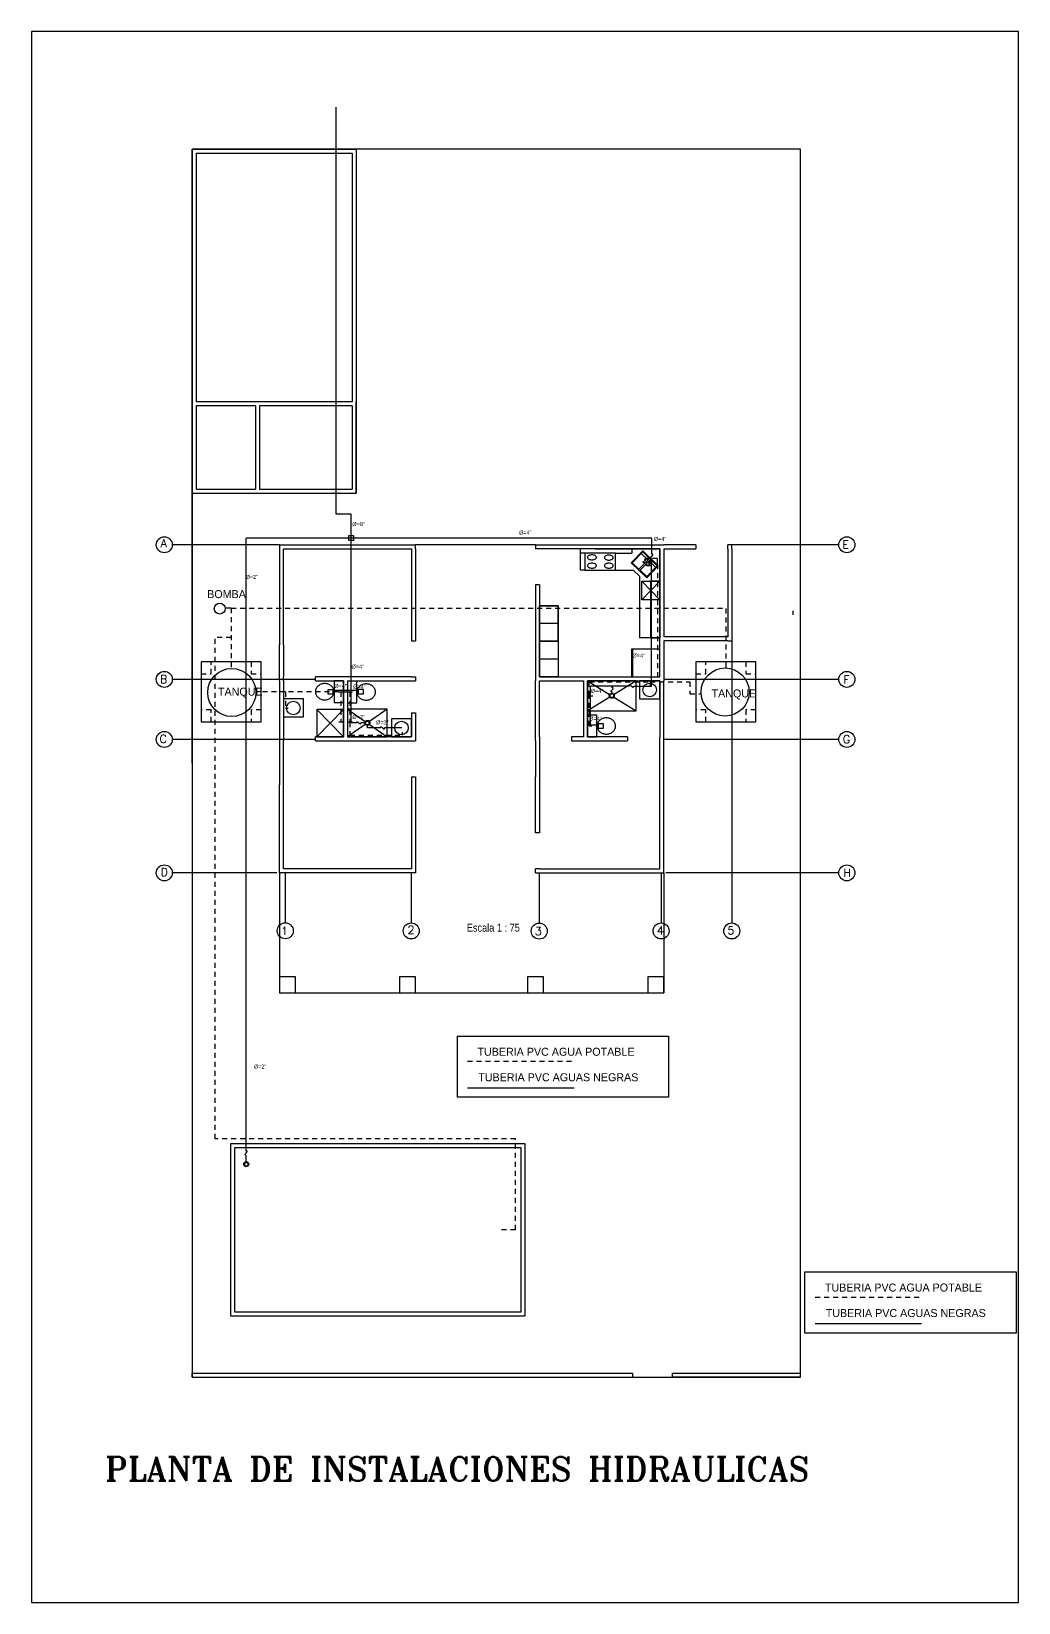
# Model space of a CAD drawing. Extents: x -52 to 126, y -84 to 6.
# Drawn here: x 52.41 to 77.07, y -78.52 to -39.24 of the extents above; entities that cross this region are included whole.
import ezdxf

# ---------------------------------------------------------------- set-up
doc = ezdxf.new("R2010")
doc.units = 0
doc.header["$MEASUREMENT"] = 0
doc.linetypes.add('HIDDEN2', pattern=[0.1875, 0.125, -0.0625])
for name, color, linetype in [('DIMENSIONES', 2, 'CONTINUOUS'), ('FLECHAS', 8, 'CONTINUOUS'), ('MARCO', 1, 'CONTINUOUS'), ('PAREDES', 7, 'CONTINUOUS'), ('PISCINA', 4, 'CONTINUOUS'), ('SANITARIOS', 4, 'CONTINUOUS'), ('TERRENO', 3, 'CONTINUOUS'), ('TEXTOS', 3, 'CONTINUOUS'), ('TUBAN', 2, 'CONTINUOUS'), ('TUBAP', 6, 'HIDDEN2')]:
    doc.layers.add(name, color=color, linetype=linetype)
doc.styles.add('CITYBLUEPRINT', font='CIBT____.PFB', dxfattribs={"height": 0.2})
doc.styles.add('ROMANS', font='romans', dxfattribs={"height": 0.2})
doc.styles.add('ROMANT', font='romant', dxfattribs={"width": 2, "height": 0.4})
doc.styles.add('STYLE1', font='ARIALN.TTF', dxfattribs={"height": 0.2})

msp = doc.modelspace()

# ---------------------------------------------------------------- linework, layer by layer
at = {"layer": 'FLECHAS'}
for p, q in [((58.607, -52.077), (55.933, -52.077)), ((72.582, -52.077), (69.908, -52.077)), ((69.907, -54.477), (69.907, -60.277)), ((59.507, -55.44), (55.933, -55.44)), ((72.582, -55.44), (68.207, -55.44)), ((59.507, -56.943), (55.933, -56.943)), ((72.582, -56.943), (68.207, -56.943)), ((58.544, -60.277), (55.933, -60.277)), ((72.582, -60.277), (68.262, -60.277))]:
    msp.add_line(p, q, dxfattribs=at)
for points in [[(58.755, -60.277), (58.755, -61.526)], [(61.901, -60.277), (61.901, -61.242), (61.901, -61.53)], [(65.098, -60.284), (65.098, -61.533)], [(68.143, -60.277), (68.143, -61.242), (68.143, -61.53)], [(69.907, -60.277), (69.907, -61.242), (69.907, -61.53)]]:
    msp.add_lwpolyline(points, dxfattribs=at)
at = {"layer": 'MARCO'}
for points in [[(52.414, -39.244), (52.414, -78.518), (77.072, -78.518), (77.072, -39.244)], [(63.055, -64.356), (68.33, -64.356), (68.33, -65.885), (63.055, -65.885)], [(71.735, -70.25), (77.01, -70.25), (77.01, -71.78), (71.735, -71.78)]]:
    msp.add_lwpolyline(points, close=True, dxfattribs=at)
for centre in [(55.733, -52.077), (72.782, -52.077), (55.733, -55.44), (72.782, -55.44), (55.733, -56.943), (72.782, -56.943), (55.733, -60.277), (72.782, -60.277), (58.755, -61.726), (61.901, -61.73), (65.098, -61.733), (68.143, -61.73), (69.907, -61.73)]:
    msp.add_circle(centre, 0.2, dxfattribs=at)
at = {"layer": 'PAREDES'}
for p, q in [((56.427, -42.184), (56.427, -50.784)), ((56.427, -42.184), (60.527, -42.184)), ((56.527, -42.284), (56.527, -48.499)), ((56.527, -42.284), (60.427, -42.284)), ((60.427, -42.284), (60.427, -48.499)), ((60.527, -42.184), (60.527, -50.784)), ((56.427, -50.784), (56.427, -48.499)), ((60.427, -48.499), (56.527, -48.499)), ((56.527, -48.599), (56.527, -50.684)), ((58.012, -48.599), (56.527, -48.599)), ((58.012, -48.599), (58.012, -50.684)), ((60.427, -48.599), (58.112, -48.599)), ((58.112, -48.599), (58.112, -50.684)), ((60.427, -48.599), (60.427, -50.684)), ((60.527, -50.784), (60.527, -48.499)), ((56.427, -50.784), (60.527, -50.784)), ((56.427, -50.784), (60.527, -50.784)), ((56.527, -50.684), (58.012, -50.684)), ((58.112, -50.684), (60.427, -50.684)), ((58.607, -52.077), (62.007, -52.077)), ((58.607, -52.077), (58.607, -54.577)), ((58.707, -52.177), (61.707, -52.177)), ((58.707, -54.577), (58.707, -52.177)), ((61.707, -52.177), (61.907, -52.177)), ((61.907, -52.177), (61.907, -54.477)), ((62.007, -52.177), (62.007, -52.077)), ((65.007, -52.077), (62.007, -52.077)), ((62.007, -52.177), (62.007, -54.477)), ((65.007, -52.077), (68.207, -52.077)), ((65.007, -52.077), (65.007, -52.177)), ((65.007, -52.077), (65.007, -52.077)), ((65.107, -52.177), (65.007, -52.177)), ((68.107, -52.177), (65.107, -52.177)), ((65.107, -52.177), (65.107, -52.177)), ((65.107, -52.177), (65.107, -52.177)), ((68.107, -55.377), (68.107, -52.177)), ((69.007, -52.077), (68.207, -52.077)), ((68.207, -52.177), (69.007, -52.177)), ((68.207, -52.177), (68.207, -54.377)), ((69.007, -52.077), (69.007, -52.177)), ((69.807, -52.177), (69.807, -52.077)), ((69.907, -52.077), (69.807, -52.077)), ((69.807, -52.177), (69.807, -54.377)), ((69.907, -52.177), (69.907, -52.077)), ((69.907, -52.177), (69.907, -54.477)), ((65.007, -53.077), (65.007, -55.477)), ((65.107, -53.077), (65.007, -53.077)), ((65.107, -53.077), (65.107, -55.377)), ((71.43, -53.724), (71.43, -53.824)), ((58.607, -55.477), (58.607, -54.577)), ((58.707, -54.577), (58.707, -55.377)), ((61.907, -54.477), (62.007, -54.477)), ((69.807, -54.377), (68.207, -54.377)), ((68.207, -54.477), (68.207, -55.477)), ((69.807, -54.477), (68.207, -54.477)), ((69.807, -54.477), (69.907, -54.477)), ((58.607, -55.477), (58.607, -58.077)), ((58.707, -55.477), (58.707, -55.377)), ((58.707, -55.477), (58.707, -56.877)), ((61.907, -55.377), (59.507, -55.377)), ((59.507, -55.477), (59.507, -55.377)), ((59.507, -55.477), (60.207, -55.477)), ((60.207, -55.477), (60.207, -56.877)), ((60.307, -55.477), (61.907, -55.477)), ((60.307, -55.477), (60.307, -56.877)), ((61.107, -55.377), (61.107, -55.377)), ((61.907, -55.377), (62.007, -55.377)), ((61.907, -55.477), (62.007, -55.477)), ((62.007, -55.377), (62.007, -55.477)), ((65.007, -56.277), (65.007, -55.477)), ((65.107, -55.377), (68.107, -55.377)), ((65.107, -55.477), (66.207, -55.477)), ((65.107, -56.877), (65.107, -55.477)), ((66.207, -55.477), (66.207, -56.877)), ((66.307, -55.477), (68.107, -55.477)), ((66.307, -56.877), (66.307, -55.477)), ((68.107, -55.477), (68.107, -56.877)), ((68.207, -56.677), (68.207, -55.477)), ((61.907, -56.277), (61.907, -56.877)), ((61.907, -56.277), (62.007, -56.277)), ((62.007, -56.277), (62.007, -56.977)), ((65.007, -56.677), (65.007, -56.277)), ((58.707, -56.877), (58.707, -56.977)), ((58.707, -56.877), (58.707, -56.877)), ((59.507, -56.977), (59.507, -56.877)), ((60.207, -56.877), (59.507, -56.877)), ((61.907, -56.877), (60.307, -56.877)), ((65.007, -56.977), (65.007, -56.677)), ((65.007, -56.877), (65.007, -56.877)), ((65.107, -56.877), (65.107, -56.977)), ((65.907, -56.877), (65.907, -56.977)), ((66.007, -56.877), (65.907, -56.877)), ((66.207, -56.877), (66.007, -56.877)), ((67.307, -56.877), (66.307, -56.877)), ((67.307, -56.877), (67.307, -56.977)), ((68.107, -56.977), (68.107, -56.877)), ((68.207, -60.277), (68.207, -56.677)), ((58.707, -60.177), (58.707, -56.977)), ((59.507, -56.977), (61.907, -56.977)), ((61.907, -56.977), (62.007, -56.977)), ((65.007, -56.977), (65.007, -57.877)), ((65.107, -56.977), (65.107, -57.877)), ((65.107, -56.977), (65.107, -56.977)), ((65.107, -56.977), (65.107, -56.977)), ((65.907, -56.977), (67.307, -56.977)), ((68.107, -60.177), (68.107, -56.977)), ((68.107, -56.977), (68.107, -56.977)), ((58.607, -60.277), (58.607, -58.077)), ((61.907, -57.877), (61.907, -60.177)), ((61.907, -57.877), (62.007, -57.877)), ((62.007, -57.877), (62.007, -60.277)), ((65.007, -59.277), (65.007, -57.877)), ((65.107, -57.877), (65.107, -59.277)), ((65.107, -59.277), (65.007, -59.277)), ((62.007, -60.277), (58.607, -60.277)), ((58.607, -60.277), (58.607, -63.277)), ((61.907, -60.177), (58.707, -60.177)), ((65.107, -60.177), (65.007, -60.177)), ((65.007, -60.277), (65.007, -60.177)), ((65.007, -60.277), (68.207, -60.277)), ((65.107, -60.177), (68.107, -60.177)), ((68.207, -60.277), (68.207, -63.277)), ((58.607, -63.277), (68.207, -63.277)), ((56.427, -72.784), (67.427, -72.784)), ((56.427, -72.884), (56.427, -72.784)), ((56.427, -72.884), (67.427, -72.884)), ((67.427, -72.784), (67.427, -72.884)), ((67.427, -72.784), (67.427, -72.784)), ((68.427, -72.784), (71.627, -72.784)), ((68.427, -72.884), (68.427, -72.784)), ((68.427, -72.884), (71.627, -72.884)), ((71.627, -72.884), (68.427, -72.884)), ((68.427, -72.884), (68.427, -72.884))]:
    msp.add_line(p, q, dxfattribs=at)
for points in [[(56.652, -56.504), (58.152, -56.504), (58.152, -55.004), (56.652, -55.004)], [(69.007, -56.504), (70.507, -56.504), (70.507, -55.004), (69.007, -55.004)], [(58.607, -63.277), (59.007, -63.277), (59.007, -62.877), (58.607, -62.877)], [(61.607, -63.277), (62.007, -63.277), (62.007, -62.877), (61.607, -62.877)], [(64.807, -63.277), (65.207, -63.277), (65.207, -62.877), (64.807, -62.877)], [(67.807, -63.277), (68.207, -63.277), (68.207, -62.877), (67.807, -62.877)]]:
    msp.add_lwpolyline(points, close=True, dxfattribs=at)
at = {"layer": 'PAREDES', "linetype": 'HIDDEN2'}
for points in [[(56.652, -55.304), (56.902, -55.304), (56.902, -55.004), (56.652, -55.004)], [(57.902, -55.304), (58.152, -55.304), (58.152, -55.004), (57.902, -55.004)], [(69.007, -55.304), (69.257, -55.304), (69.257, -55.004), (69.007, -55.004)], [(70.257, -55.304), (70.507, -55.304), (70.507, -55.004), (70.257, -55.004)], [(56.652, -56.504), (56.902, -56.504), (56.902, -56.204), (56.652, -56.204)], [(57.902, -56.504), (58.152, -56.504), (58.152, -56.204), (57.902, -56.204)], [(69.007, -56.504), (69.257, -56.504), (69.257, -56.204), (69.007, -56.204)], [(70.257, -56.504), (70.507, -56.504), (70.507, -56.204), (70.257, -56.204)]]:
    msp.add_lwpolyline(points, close=True, dxfattribs=at)
at = {"layer": 'PISCINA'}
for points in [[(57.384, -67.051), (57.384, -71.351), (64.744, -71.351), (64.744, -67.051)], [(57.484, -67.151), (57.484, -71.251), (64.644, -71.251), (64.644, -67.151)]]:
    msp.add_lwpolyline(points, close=True, dxfattribs=at)
at = {"layer": 'SANITARIOS'}
for p, q in [((66.495, -52.177), (66.127, -52.177)), ((66.127, -52.707), (66.127, -52.177)), ((66.495, -52.177), (68.107, -52.177)), ((66.495, -52.177), (66.495, -52.177)), ((67.685, -52.227), (67.395, -52.527)), ((67.418, -52.283), (67.418, -52.177)), ((67.685, -52.227), (68.072, -52.602)), ((68.107, -52.177), (68.107, -54.405)), ((66.24, -52.283), (66.127, -52.283)), ((67.005, -52.283), (67.418, -52.283)), ((67.005, -52.283), (67.005, -52.283)), ((67.395, -52.527), (67.782, -52.902)), ((67.685, -52.255), (67.423, -52.526)), ((67.423, -52.526), (67.588, -52.686)), ((67.85, -52.415), (67.588, -52.686)), ((67.879, -52.442), (67.617, -52.714)), ((67.648, -52.29), (67.813, -52.45)), ((67.685, -52.255), (67.85, -52.415)), ((68.044, -52.602), (67.782, -52.873)), ((68.072, -52.602), (67.782, -52.902)), ((67.842, -52.477), (68.006, -52.637)), ((67.879, -52.442), (68.044, -52.602)), ((66.24, -52.707), (66.127, -52.707)), ((66.495, -52.778), (66.495, -52.778)), ((67.005, -52.707), (67.446, -52.707)), ((67.005, -52.707), (67.005, -52.707)), ((67.446, -52.707), (67.604, -52.86)), ((67.604, -52.86), (67.604, -54.405)), ((67.617, -52.714), (67.782, -52.873)), ((67.664, -52.982), (68.107, -53.454)), ((68.107, -52.982), (67.664, -53.454)), ((65.57, -54.043), (65.57, -53.599)), ((65.57, -54.043), (65.107, -54.043)), ((65.57, -54.488), (65.107, -54.488)), ((68.107, -54.405), (67.604, -54.405)), ((65.57, -54.933), (65.107, -54.933)), ((67.425, -54.688), (67.401, -54.688)), ((67.42, -54.688), (67.425, -54.688)), ((67.425, -54.688), (67.425, -55.377)), ((60.307, -55.477), (60.539, -55.477)), ((66.307, -55.477), (66.857, -55.817)), ((67.519, -55.477), (66.966, -55.819)), ((60.207, -56.027), (59.974, -56.027)), ((60.348, -56.146), (60.348, -56.146)), ((66.859, -55.885), (66.307, -56.226)), ((66.964, -55.883), (67.519, -56.226)), ((59.543, -56.191), (60.207, -56.877)), ((60.207, -56.191), (59.543, -56.877)), ((60.307, -56.183), (60.752, -56.493)), ((61.303, -56.183), (60.857, -56.493)), ((66.307, -56.327), (66.539, -56.327)), ((60.754, -56.565), (60.307, -56.877)), ((60.855, -56.565), (61.303, -56.877))]:
    msp.add_line(p, q, dxfattribs=at)
for points in [[(66.24, -52.283), (66.24, -52.707), (67.005, -52.707), (67.005, -52.283)], [(68.107, -52.982), (68.107, -53.454), (67.664, -53.454), (67.664, -52.982)], [(68.107, -54.405), (68.107, -52.982), (67.877, -52.982), (67.877, -54.405)], [(65.107, -55.377), (65.107, -53.599), (65.57, -53.599), (65.57, -55.377)], [(65.107, -53.599), (65.107, -54.488), (65.57, -54.488), (65.57, -53.599)], [(65.107, -55.377), (65.107, -54.488), (65.57, -54.488), (65.57, -55.377)], [(68.107, -55.377), (68.107, -54.688), (67.401, -54.688), (67.401, -55.377)], [(66.307, -55.477), (66.307, -56.226), (67.519, -56.226), (67.519, -55.477)], [(67.607, -55.927), (68.107, -55.927), (68.107, -55.477), (67.607, -55.477)], [(58.707, -56.38), (59.207, -56.38), (59.207, -55.93), (58.707, -55.93)], [(59.543, -56.191), (59.543, -56.877), (60.207, -56.877), (60.207, -56.191)], [(60.307, -56.183), (60.307, -56.877), (61.303, -56.877), (61.303, -56.183)], [(61.407, -56.877), (61.907, -56.877), (61.907, -56.427), (61.407, -56.427)]]:
    msp.add_lwpolyline(points, close=True, dxfattribs=at)
for points in [[(66.525, -52.39, 0.158188), (66.518, -52.368, 0.106498), (66.493, -52.345, 0.07177), (66.459, -52.332, 0.058131), (66.415, -52.327, 0.058131), (66.37, -52.332, 0.07177), (66.337, -52.345, 0.106498), (66.311, -52.368, 0.158188), (66.304, -52.39, 0.158188), (66.311, -52.412, 0.106498), (66.337, -52.435, 0.07177), (66.37, -52.448, 0.058131), (66.415, -52.453, 0.058131), (66.459, -52.448, 0.07177), (66.493, -52.435, 0.106498), (66.518, -52.412, 0.158188)], [(66.525, -52.598, 0.158188), (66.518, -52.576, 0.106498), (66.493, -52.553, 0.07177), (66.459, -52.54, 0.058131), (66.415, -52.535, 0.058131), (66.37, -52.54, 0.07177), (66.337, -52.553, 0.106498), (66.311, -52.576, 0.158188), (66.304, -52.598, 0.158188), (66.311, -52.62, 0.106498), (66.337, -52.643, 0.07177), (66.37, -52.656, 0.058131), (66.415, -52.661, 0.058131), (66.459, -52.656, 0.07177), (66.493, -52.643, 0.106498), (66.518, -52.62, 0.158188)], [(66.947, -52.396, 0.158188), (66.94, -52.373, 0.106498), (66.915, -52.351, 0.07177), (66.881, -52.338, 0.058131), (66.837, -52.332, 0.058131), (66.792, -52.338, 0.07177), (66.759, -52.351, 0.106498), (66.733, -52.373, 0.158188), (66.726, -52.396, 0.158188), (66.733, -52.418, 0.106498), (66.759, -52.44, 0.07177), (66.792, -52.453, 0.058131), (66.837, -52.459, 0.058131), (66.881, -52.453, 0.07177), (66.915, -52.44, 0.106498), (66.94, -52.418, 0.158188)], [(66.947, -52.598, 0.158188), (66.94, -52.576, 0.106498), (66.915, -52.553, 0.07177), (66.881, -52.54, 0.058131), (66.837, -52.535, 0.058131), (66.792, -52.54, 0.07177), (66.759, -52.553, 0.106498), (66.733, -52.576, 0.158188), (66.726, -52.598, 0.158188), (66.733, -52.62, 0.106498), (66.759, -52.643, 0.07177), (66.792, -52.656, 0.058131), (66.837, -52.661, 0.058131), (66.881, -52.656, 0.07177), (66.915, -52.643, 0.106498), (66.94, -52.62, 0.158188)], [(67.764, -52.451, 0.04446), (67.773, -52.44, 0.057924), (67.778, -52.431, 0.100117), (67.78, -52.421, 0.192967), (67.778, -52.416, 0.192967), (67.773, -52.414, 0.100117), (67.764, -52.416, 0.057924), (67.754, -52.421, 0.04446), (67.743, -52.429, 0.04446), (67.734, -52.44, 0.057924), (67.729, -52.449, 0.100117), (67.727, -52.459, 0.192967), (67.729, -52.464, 0.192967), (67.734, -52.466, 0.100117), (67.744, -52.464, 0.057924), (67.753, -52.459, 0.04446)], [(67.868, -52.55, 0.04446), (67.877, -52.539, 0.057924), (67.882, -52.53, 0.100117), (67.884, -52.52, 0.192967), (67.882, -52.515, 0.192967), (67.878, -52.513, 0.100117), (67.868, -52.515, 0.057924), (67.858, -52.52, 0.04446), (67.848, -52.529, 0.04446), (67.839, -52.539, 0.057924), (67.833, -52.549, 0.100117), (67.832, -52.558, 0.192967), (67.833, -52.563, 0.192967), (67.838, -52.565, 0.100117), (67.848, -52.564, 0.057924), (67.857, -52.559, 0.04446)], [(59.739, -55.952, 0.087147), (59.83, -55.936, 0.093047), (59.904, -55.892, 0.102819), (59.955, -55.825, 0.110985), (59.972, -55.748, 0.110985), (59.955, -55.672, 0.102819), (59.904, -55.605, 0.093047), (59.83, -55.561, 0.087147), (59.739, -55.545, 0.087147), (59.649, -55.561, 0.093047), (59.575, -55.605, 0.102819), (59.524, -55.672, 0.110985), (59.507, -55.748, 0.110985), (59.524, -55.825, 0.102819), (59.575, -55.892, 0.093047), (59.649, -55.936, 0.087147)], [(60.774, -55.553, 0.087147), (60.683, -55.569, 0.093047), (60.609, -55.612, 0.102819), (60.559, -55.68, 0.110985), (60.541, -55.756, 0.110985), (60.559, -55.833, 0.102819), (60.609, -55.9, 0.093047), (60.683, -55.944, 0.087147), (60.774, -55.959, 0.087147), (60.864, -55.944, 0.093047), (60.938, -55.9, 0.102819), (60.989, -55.833, 0.110985), (61.006, -55.756, 0.110985), (60.989, -55.68, 0.102819), (60.938, -55.612, 0.093047), (60.864, -55.569, 0.087147)], [(66.774, -56.403, 0.087147), (66.683, -56.419, 0.093047), (66.609, -56.462, 0.102819), (66.559, -56.53, 0.110985), (66.541, -56.606, 0.110985), (66.559, -56.683, 0.102819), (66.609, -56.75, 0.093047), (66.683, -56.794, 0.087147), (66.774, -56.809, 0.087147), (66.864, -56.794, 0.093047), (66.938, -56.75, 0.102819), (66.989, -56.683, 0.110985), (67.006, -56.606, 0.110985), (66.989, -56.53, 0.102819), (66.938, -56.462, 0.093047), (66.864, -56.419, 0.087147)]]:
    msp.add_lwpolyline(points, format="xyb", close=True, dxfattribs=at)
for points in [[(60.207, -55.477), (59.974, -55.477), (59.974, -56.027)], [(60.207, -56.027), (60.207, -55.477)], [(60.307, -55.477), (60.307, -56.027)], [(60.307, -56.027), (60.539, -56.027), (60.539, -55.477)], [(66.307, -56.877), (66.539, -56.877), (66.539, -56.327)], [(66.307, -56.327), (66.307, -56.877)]]:
    msp.add_lwpolyline(points, dxfattribs=at)
for centre, radius in [((67.703, -52.511), 0.0136), ((67.789, -52.587), 0.0136), ((57.116, -53.671), 0.136), ((57.419, -55.769), 0.601), ((69.742, -55.757), 0.601), ((67.858, -55.705), 0.169), ((58.958, -56.158), 0.169), ((61.658, -56.655), 0.169)]:
    msp.add_circle(centre, radius, dxfattribs=at)
at = {"layer": 'TERRENO'}
msp.add_line((56.427, -57.534), (56.427, -42.184), dxfattribs=at)
msp.add_lwpolyline([(71.627, -72.884), (71.627, -42.184), (56.427, -42.184), (56.427, -72.884)], close=True, dxfattribs=at)
at = {"layer": 'TUBAN'}
for p, q in [((60.027, -51.31), (60.027, -41.133)), ((60.399, -51.31), (60.027, -51.31)), ((60.399, -55.178), (60.399, -51.31)), ((57.776, -66.521), (57.776, -51.911)), ((60.399, -51.911), (57.776, -51.911)), ((67.908, -51.911), (60.399, -51.911)), ((67.908, -52.309), (67.908, -51.911)), ((67.719, -52.508), (67.904, -52.508)), ((67.8, -52.59), (67.904, -52.59)), ((67.904, -55.611), (67.904, -52.412)), ((60.399, -56.523), (60.399, -55.178)), ((60.576, -55.721), (59.953, -55.721)), ((66.378, -56.589), (66.378, -55.608)), ((66.555, -55.608), (66.378, -55.608)), ((67.352, -55.608), (66.555, -55.608)), ((66.917, -55.786), (66.917, -55.754)), ((66.92, -55.651), (66.92, -55.608)), ((67.456, -55.611), (67.904, -55.611)), ((60.538, -56.523), (60.399, -56.523)), ((60.737, -56.526), (60.642, -56.526)), ((60.806, -56.651), (60.806, -56.59)), ((61.131, -56.651), (60.806, -56.651)), ((61.667, -56.654), (61.234, -56.654)), ((66.57, -56.589), (66.378, -56.589)), ((63.307, -65.649), (65.968, -65.649)), ((57.776, -67.23), (57.776, -66.521)), ((57.773, -67.333), (57.773, -67.498)), ((71.987, -71.543), (74.648, -71.543))]:
    msp.add_line(p, q, dxfattribs=at)
for points in [[(60.332, -51.856), (60.332, -51.963), (60.465, -51.963), (60.465, -51.856)], [(59.82, -55.698), (59.82, -55.805), (59.953, -55.805), (59.953, -55.698)], [(60.576, -55.697), (60.576, -55.804), (60.709, -55.804), (60.709, -55.697)], [(66.863, -55.811), (66.863, -55.887), (66.959, -55.887), (66.959, -55.811)], [(60.757, -56.49), (60.757, -56.566), (60.852, -56.566), (60.852, -56.49)], [(66.57, -56.555), (66.57, -56.662), (66.703, -56.662), (66.703, -56.555)], [(57.733, -67.522), (57.733, -67.598), (57.829, -67.598), (57.829, -67.522)]]:
    msp.add_lwpolyline(points, close=True, dxfattribs=at)
for points in [[(67.904, -52.412), (67.88, -52.408), (67.877, -52.396), (67.888, -52.379), (67.906, -52.36), (67.924, -52.341), (67.935, -52.325), (67.932, -52.313), (67.908, -52.309)], [(66.917, -55.754), (66.893, -55.75), (66.889, -55.738), (66.9, -55.722), (66.919, -55.703), (66.937, -55.684), (66.948, -55.667), (66.945, -55.655), (66.92, -55.651)], [(67.352, -55.608), (67.357, -55.584), (67.369, -55.58), (67.385, -55.592), (67.404, -55.61), (67.423, -55.628), (67.44, -55.639), (67.451, -55.636), (67.456, -55.611)], [(60.538, -56.523), (60.543, -56.499), (60.555, -56.496), (60.571, -56.507), (60.59, -56.525), (60.609, -56.543), (60.626, -56.554), (60.637, -56.551), (60.642, -56.526)], [(61.131, -56.651), (61.135, -56.627), (61.147, -56.623), (61.163, -56.635), (61.182, -56.653), (61.201, -56.671), (61.218, -56.682), (61.229, -56.679), (61.234, -56.654)], [(57.773, -67.333), (57.749, -67.329), (57.745, -67.317), (57.757, -67.3), (57.775, -67.281), (57.793, -67.262), (57.804, -67.246), (57.801, -67.234), (57.776, -67.23)]]:
    msp.add_lwpolyline(points, dxfattribs=at)
for centre in [(66.911, -55.849), (60.805, -56.528), (57.781, -67.56)]:
    msp.add_circle(centre, 0.063, dxfattribs=at)
at = {"layer": 'TUBAP'}
for p, q in [((67.871, -52.423), (67.78, -52.423)), ((68.052, -52.423), (67.871, -52.423)), ((67.871, -52.423), (67.871, -52.514)), ((68.052, -52.559), (68.052, -52.423)), ((68.052, -52.559), (68.052, -55.489)), ((57.4, -53.659), (57.264, -53.659)), ((57.4, -53.659), (57.4, -55.136)), ((57.4, -53.659), (69.767, -53.659)), ((69.767, -55.146), (69.767, -53.659)), ((57.004, -66.926), (57.004, -54.397)), ((57.4, -54.397), (57.004, -54.397)), ((58.757, -55.752), (58.06, -55.752)), ((60.085, -55.752), (58.757, -55.752)), ((58.757, -55.752), (58.757, -56.158)), ((60.146, -55.752), (60.146, -56.509)), ((60.369, -55.752), (60.369, -56.509)), ((66.347, -55.852), (66.347, -55.504)), ((66.347, -55.504), (67.871, -55.504)), ((67.871, -55.504), (67.871, -55.594)), ((67.871, -55.504), (68.863, -55.504)), ((68.863, -55.504), (68.863, -55.8)), ((58.757, -56.158), (58.824, -56.158)), ((66.347, -56.606), (66.347, -55.852)), ((66.347, -55.852), (66.435, -55.852)), ((68.863, -55.8), (69.121, -55.8)), ((60.437, -56.509), (60.09, -56.509)), ((60.146, -56.509), (60.09, -56.509)), ((60.369, -56.509), (60.367, -56.835)), ((60.367, -56.835), (61.682, -56.835)), ((61.682, -56.835), (61.682, -56.761)), ((66.347, -56.606), (66.347, -56.606)), ((66.347, -56.606), (66.409, -56.606)), ((63.307, -64.986), (65.968, -64.986)), ((64.502, -66.926), (57.004, -66.926)), ((64.502, -69.201), (64.502, -66.926)), ((64.502, -69.201), (64.088, -69.201)), ((71.987, -70.88), (74.648, -70.88))]:
    msp.add_line(p, q, dxfattribs=at)
msp.add_lwpolyline([(60.085, -55.752), (60.207, -55.752), (60.307, -55.752), (60.431, -55.752)], dxfattribs=at)

# ---------------------------------------------------------------- texts
at = {"layer": 'DIMENSIONES', "style": 'STYLE1'}
msp.add_text('Escala 1 : 75', height=0.2, dxfattribs=at).set_placement((63.289, -61.748))
at = {"layer": 'MARCO', "style": 'ROMANS'}
for s, p in [('A', (55.641, -52.139)), ('E', (72.672, -52.172)), ('B', (55.628, -55.535)), ('F', (72.696, -55.546)), ('C', (55.615, -57.028)), ('G', (72.684, -57.037)), ('D', (55.641, -60.358)), ('H', (72.696, -60.375)), ('1', (58.648, -61.827)), ('2', (61.81, -61.802)), ('3', (64.991, -61.834)), ('4', (68.038, -61.814)), ('5', (69.801, -61.814))]:
    msp.add_text(s, height=0.2, dxfattribs=at).set_placement(p)
at = {"layer": 'TEXTOS'}
for s, p in [(' %%c=8"', (60.391, -51.608)), (' %%c=4"', (64.551, -51.82)), (' %%c=4"', (67.918, -51.978)), (' %%c=2"', (57.723, -52.929)), (' %%c=4"', (67.388, -54.897)), (' %%c=4"', (60.37, -55.172)), (' %%c=4"', (59.939, -55.657)), (' %%c=4"', (60.412, -55.669)), (' %%c=4"', (66.344, -55.778)), (' %%c=2"', (60.392, -56.429)), (' %%c=2"', (60.981, -56.563)), (' %%c=4"', (66.305, -56.47)), (' %%c=2"', (57.931, -65.17))]:
    msp.add_text(s, height=0.1, dxfattribs=at).set_placement(p)
for s, height, style, p in [('BOMBA', 0.2, 'CITYBLUEPRINT', (56.804, -53.409)), ('TANQUE', 0.2, 'CITYBLUEPRINT', (57.073, -55.848)), ('TANQUE', 0.2, 'CITYBLUEPRINT', (69.403, -55.892)), ('TUBERIA PVC AGUA POTABLE', 0.2, 'CITYBLUEPRINT', (63.555, -64.849)), ('TUBERIA PVC AGUAS NEGRAS', 0.2, 'CITYBLUEPRINT', (63.576, -65.487)), ('TUBERIA PVC AGUA POTABLE', 0.2, 'CITYBLUEPRINT', (72.235, -70.743)), ('TUBERIA PVC AGUAS NEGRAS', 0.2, 'CITYBLUEPRINT', (72.255, -71.381)), ('PLANTA DE INSTALACIONES HIDRAULICAS', 0.6, 'ROMANT', (54.255, -75.478))]:
    msp.add_text(s, height=height, dxfattribs=dict(at, style=style)).set_placement(p)

doc.saveas('drawing.dxf')
